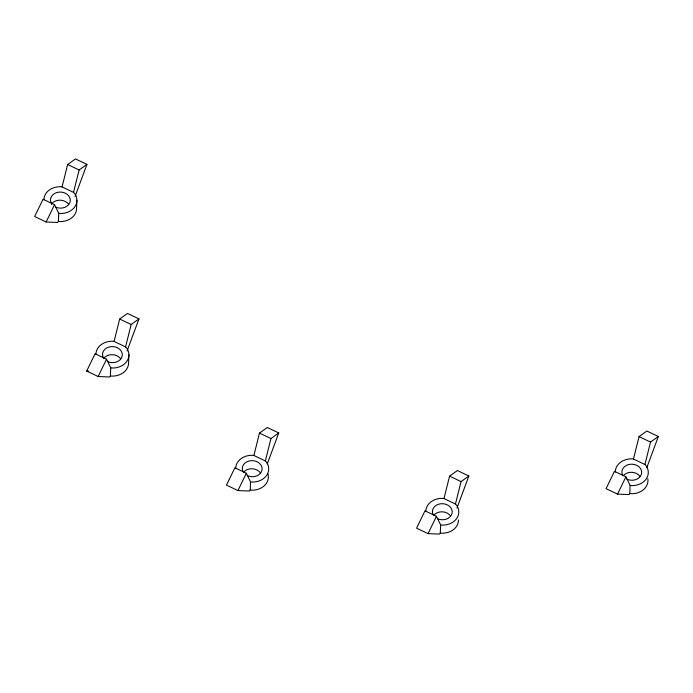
<?xml version="1.0" encoding="UTF-8"?>
<svg xmlns="http://www.w3.org/2000/svg" width="693" height="693" viewBox="0 0 693 693"><rect width="100%" height="100%" fill="white"/><g stroke="black" fill="none" stroke-linecap="round" stroke-linejoin="round"><path stroke-width="1.04" d="M58.385 221.396L58.723 213.288L54.53 204.678L43.053 199.22L34.65 216.528L46.128 221.994L57.623 222.462L58.385 221.396L60.152 221.604A16.511 13.392 2.4 0 0 76.559 208.359L76.897 200.251M110.404 375.909L110.75 367.81L106.557 359.199L95.08 353.733L86.677 371.05L98.146 376.516L109.65 376.983L110.404 375.909L112.179 376.117A16.511 13.392 2.4 0 0 128.577 362.881L128.924 354.773M250.199 489.977L250.537 481.869L246.353 473.258L234.875 467.801L226.472 485.109L237.942 490.575L249.445 491.042L250.199 489.977L251.975 490.185A16.511 13.392 2.4 0 0 267.784 473.466M440.306 533.021L440.644 524.922L436.46 516.311L424.982 510.845L416.58 528.153L428.049 533.619L439.553 534.086L440.306 533.021L442.082 533.229A16.511 13.392 2.4 0 0 458.48 519.984M629.79 493.52L630.128 485.412L625.935 476.801L614.466 471.335L606.054 488.652L617.532 494.118L629.036 494.585L629.79 493.52L631.557 493.719A16.511 13.392 2.4 0 0 647.808 478.733M58.723 213.288L60.49 213.496A16.511 13.392 2.4 0 0 74.636 193.538L73.536 192.377L62.067 186.911L67.645 164.51L75.468 158.914L86.946 164.38L75.069 196.414M73.536 192.377L79.123 169.967L86.946 164.38M110.75 367.81L112.517 368.018A16.511 13.392 2.4 0 0 126.663 348.051L125.563 346.898L114.085 341.432L119.672 319.023L127.495 313.427L138.972 318.893L127.096 350.927M125.563 346.898L131.15 324.489L138.972 318.893M250.537 481.869L252.313 482.077A16.511 13.392 2.4 0 0 266.45 462.118L265.358 460.958L253.881 455.492L259.468 433.09L267.29 427.494L278.759 432.96L267.255 463.989M265.358 460.958L270.937 438.548L278.759 432.96M440.644 524.922L442.42 525.121A16.511 13.392 2.4 0 0 456.557 505.162L455.466 504.002L443.988 498.536L449.575 476.134L457.397 470.538L468.866 476.004L456.99 508.038M455.466 504.002L461.044 481.6L468.866 476.004M630.128 485.412L631.903 485.62A16.511 13.392 2.4 0 0 646.041 465.661L644.94 464.501L633.471 459.035L639.05 436.625L646.872 431.029L658.35 436.495L646.846 467.532M644.94 464.501L650.528 442.091L658.35 436.495M46.128 221.994L54.53 204.678M98.146 376.516L106.557 359.199M237.942 490.575L246.353 473.258M428.049 533.619L436.46 516.311M617.532 494.118L625.935 476.801M86.677 371.05L88.765 371.136M62.067 186.911L60.291 186.703A16.511 13.392 2.4 0 0 43.893 199.948M114.085 341.432L112.318 341.225A16.511 13.392 2.4 0 0 95.911 354.469M633.471 459.035L631.695 458.827A16.511 13.392 2.4 0 0 615.297 472.072M253.881 455.492L252.113 455.284A16.511 13.392 2.4 0 0 235.707 468.529M443.988 498.536L442.221 498.336A16.511 13.392 2.4 0 0 425.814 511.573M67.645 164.51L79.123 169.967M639.05 436.625L650.528 442.091M119.672 319.023L131.15 324.489M449.575 476.134L461.044 481.6M259.468 433.09L270.937 438.548M433.368 515.046A9.901 8.03 2.4 0 1 441.103 503.733A9.901 8.03 2.4 0 1 452.027 513.444A9.901 8.03 2.4 0 1 437.422 518.641M433.835 515.15A9.901 8.03 2.4 0 1 450.528 515.895M623.31 475.641A9.901 8.03 2.4 0 1 640.003 476.386M622.851 475.537A9.901 8.03 2.4 0 1 630.587 464.232A9.901 8.03 2.4 0 1 641.51 473.934A9.901 8.03 2.4 0 1 626.896 479.132M51.845 204.037A9.901 8.03 2.4 0 1 58.61 192.169A9.901 8.03 2.4 0 1 70.158 201.585A9.901 8.03 2.4 0 1 55.492 207.016M51.447 204.106A9.901 8.03 2.4 0 1 68.598 204.27M103.872 358.558A9.901 8.03 2.4 0 1 110.637 346.691A9.901 8.03 2.4 0 1 122.176 356.107A9.901 8.03 2.4 0 1 107.519 361.529M103.474 358.627A9.901 8.03 2.4 0 1 120.625 358.783M243.26 471.994A9.901 8.03 2.4 0 1 250.996 460.689A9.901 8.03 2.4 0 1 261.919 470.4A9.901 8.03 2.4 0 1 247.314 475.597M243.728 472.106A9.901 8.03 2.4 0 1 260.421 472.851"/></g></svg>
